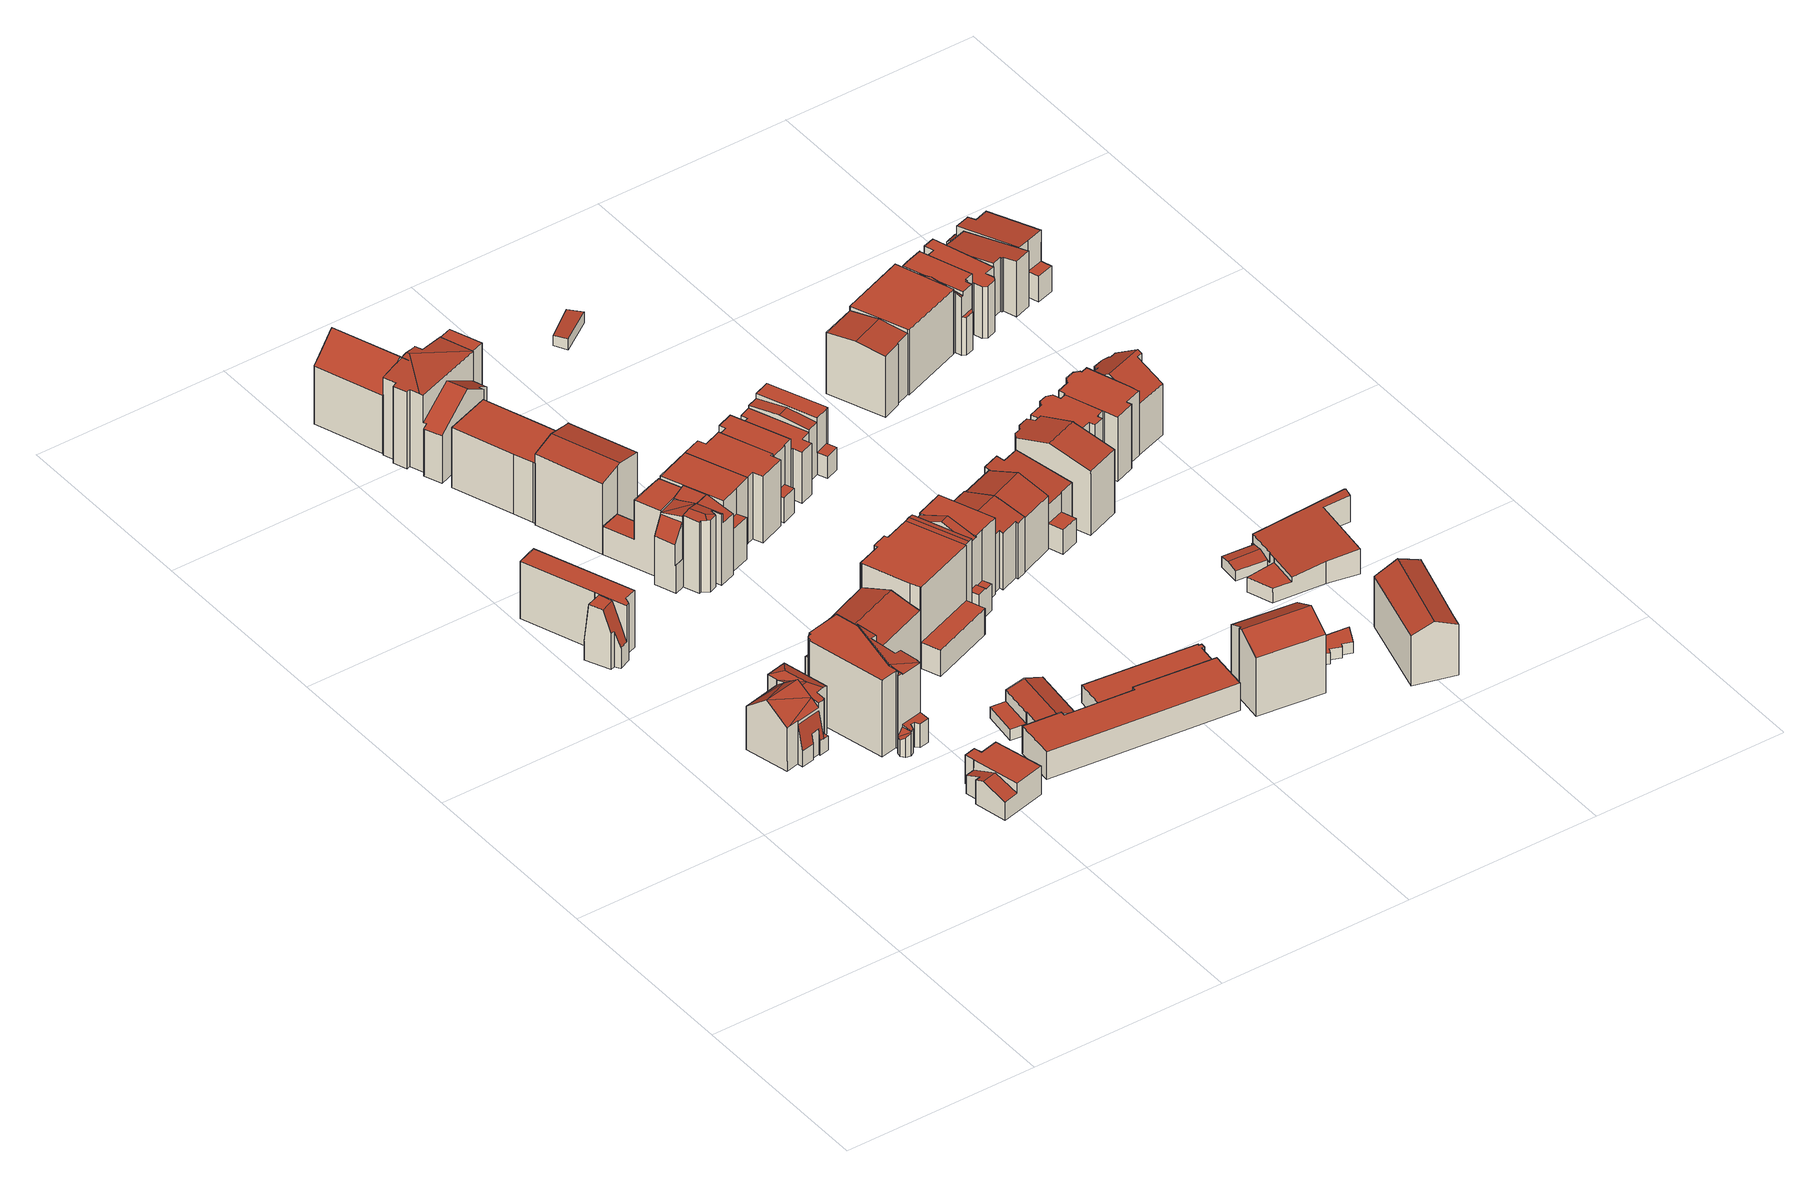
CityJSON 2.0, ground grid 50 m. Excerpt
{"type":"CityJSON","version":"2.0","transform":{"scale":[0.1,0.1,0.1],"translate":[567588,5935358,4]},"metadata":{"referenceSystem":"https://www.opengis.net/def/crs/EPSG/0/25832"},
"CityObjects":{
"building1":{"type":"Building","attributes":{"Gemeindeschluessel":"02000000","Geometrietyp2DReferenz":"3000","function":"31001_1010","roofType":"3100","measuredHeight":16.62,"storeysAboveGround":3},"geometry":[{"type":"MultiSurface","lod":"2","boundaries":[[[0,1,2,3]],[[1,4,2]],[[5,1,0]],[[6,5,0]],[[7,8,6,0]],[[9,10,11,6,8]],[[12,13,14,15,16,17,18,19]],[[20,21,22]],[[1,23,24,25]],[[6,26,27,28,29,30,31,24,23]],[[32,33,34,35]],[[35,18,17,32]],[[36,16,15,37]],[[37,15,14,38]],[[38,14,13,39]],[[39,13,12,40]],[[41,22,21,42]],[[1,25,4]],[[43,30,29,44]],[[44,29,28,45]],[[11,26,6]],[[46,7,0,3,47]],[[47,3,2,4,25,48,49]],[[43,44,45,50,36,37,38,39,40,51,46,47,49,41,42,52]],[[22,41,49,48]],[[53,52,42,21]],[[50,45,28,27,34,33]],[[43,52,53,31,30]],[[36,50,33,32,17,16]],[[51,40,12,19,10,9]],[[19,18,35,34,27,26,11,10]],[[46,51,9,8,7]],[[6,23,1,5]],[[53,21,20,24,31]],[[22,48,25,24,20]]],"semantics":{"surfaces":[{"type":"RoofSurface"},{"type":"WallSurface"},{"type":"GroundSurface"}],"values":[0,0,0,0,0,0,0,0,0,0,0,1,1,1,1,1,1,1,1,1,1,1,1,2,1,1,1,1,1,1,1,1,1,0,0]}}]},
"building2":{"type":"Building","attributes":{"Gemeindeschluessel":"02000000","Geometrietyp2DReferenz":"3000","function":"31001_1010","roofType":"1000","measuredHeight":15.78,"storeysAboveGround":4},"geometry":[{"type":"MultiSurface","lod":"2","boundaries":[[[54,55,56,57]],[[58,59,60,61,55,54]],[[62,63,64,65]],[[65,64,66,67]],[[68,60,59,69]],[[69,59,58,70]],[[71,72,73,74]],[[74,73,75,76]],[[68,69,70,77,78,62,65,67,71,74,76]],[[79,80,78,77,81]],[[81,77,70,58,54,57]],[[80,79,56,55,61,82]],[[68,76,75,82,61,60]],[[63,62,78,80]],[[72,71,67,66]],[[81,57,56,79]],[[72,66,64,63,80,82,75,73]]],"semantics":{"surfaces":[{"type":"RoofSurface"},{"type":"WallSurface"},{"type":"GroundSurface"}],"values":[0,0,1,1,1,1,1,1,2,1,1,1,1,1,1,0,0]}}]},
"building3":{"type":"Building","attributes":{"Gemeindeschluessel":"02000000","Geometrietyp2DReferenz":"3000","function":"31001_1010","roofType":"1000","measuredHeight":7.75,"storeysAboveGround":2},"geometry":[{"type":"MultiSurface","lod":"2","boundaries":[[[83,84,85,86]],[[87,88,89,90]],[[91,92,93,94]],[[94,93,95,96]],[[96,95,97,98]],[[99,100,92,91]],[[101,87,90,102,99,91,94,96,98,103]],[[104,105,85,84,106]],[[107,103,98,97]],[[99,102,108,105,104,100]],[[101,103,107,106,84,83]],[[87,101,83,86,88]],[[108,102,90,89]],[[107,97,95,93,92,100,104,106]],[[108,89,88,86,85,105]]],"semantics":{"surfaces":[{"type":"RoofSurface"},{"type":"WallSurface"},{"type":"GroundSurface"}],"values":[0,1,1,1,1,1,2,1,1,1,1,1,1,0,0]}}]},
"building4":{"type":"Building","attributes":{"Gemeindeschluessel":"02000000","Geometrietyp2DReferenz":"3000","function":"31001_1010","roofType":"1000","measuredHeight":21.43,"storeysAboveGround":4},"geometry":[{"type":"MultiSurface","lod":"2","boundaries":[[[109,110,111,112,113,114,115,116,117,118]],[[119,120,121,122,123]],[[121,124,125,126,122]],[[127,128,129,130,131,132,133,134,135]],[[136,137,138,139,140,141,142,143]],[[144,145,146,147]],[[148,149,150,151]],[[151,150,152,153]],[[153,152,154,155]],[[155,154,156,157]],[[157,156,158,159]],[[160,161,149,148]],[[162,117,116,163]],[[163,116,115,164]],[[164,115,114,165]],[[165,114,113,166]],[[166,113,112,167]],[[167,112,111,168]],[[145,109,118,146]],[[169,120,119,170]],[[170,119,123,171]],[[172,173,174,175]],[[175,174,176,177]],[[178,179,180]],[[181,132,131,182]],[[183,130,129,184]],[[184,129,128,185]],[[185,128,127,186]],[[187,135,134,188]],[[178,132,181]],[[189,141,140,190]],[[190,140,139,191]],[[191,139,138,192]],[[192,138,137,193]],[[124,136,143,125]],[[168,111,110,194,182,131,130,183]],[[195,142,141,189,188,134,133]],[[169,170,171,172,175,177,160,148,151,153,155,157,159,196,162,163,164,165,166,167,168,183,184,185,186,187,188,189,190,191,192,193]],[[176,174,173,179,178,181,182,194,197,158,156,154,152,150,149,161]],[[172,171,123,122,126,173]],[[169,193,137,136,124,121,120]],[[187,186,127,135]],[[126,125,143,142,195,180,179,173]],[[162,196,147,146,118,117]],[[176,161,160,177]],[[197,194,110,109,145,144]],[[196,159,158,197,144,147]],[[195,133,132,178,180]]],"semantics":{"surfaces":[{"type":"RoofSurface"},{"type":"WallSurface"},{"type":"GroundSurface"}],"values":[0,0,0,0,0,0,1,1,1,1,1,1,1,1,1,1,1,1,1,1,1,1,1,1,1,1,1,1,1,1,1,1,1,1,1,1,1,2,0,1,1,1,1,1,1,1,1,0]}}]},
"building5":{"type":"Building","attributes":{"Gemeindeschluessel":"02000000","Geometrietyp2DReferenz":"3000","function":"31001_1010","roofType":"3100","measuredHeight":18.34,"storeysAboveGround":5},"geometry":[{"type":"MultiSurface","lod":"2","boundaries":[[[198,199,200,201]],[[202,203,204,205,206]],[[202,206,207,198,201]],[[208,209,205,204]],[[209,208,199,198,207]],[[203,202,201,200]],[[205,209,207,206]],[[203,200,199,208,204]]],"semantics":{"surfaces":[{"type":"WallSurface"},{"type":"GroundSurface"},{"type":"RoofSurface"}],"values":[0,0,1,2,0,0,0,2]}}]},
"building6":{"type":"Building","attributes":{"Gemeindeschluessel":"02000000","Geometrietyp2DReferenz":"3000","function":"31001_1010","roofType":"3100","measuredHeight":22.34,"storeysAboveGround":5},"geometry":[{"type":"MultiSurface","lod":"2","boundaries":[[[210,211,212,213,214]],[[212,215,216,217,218,213]],[[219,211,210,220]],[[220,210,214,221]],[[222,218,217,223]],[[223,217,216,224]],[[224,216,215,225]],[[225,215,212,211,219]],[[221,214,213,218,222]],[[221,222,223,224,225,219,220]]],"semantics":{"surfaces":[{"type":"RoofSurface"},{"type":"WallSurface"},{"type":"GroundSurface"}],"values":[0,0,1,1,1,1,1,1,1,2]}}]},
"building7":{"type":"Building","attributes":{"Gemeindeschluessel":"02000000","Geometrietyp2DReferenz":"3000","function":"31001_3060","roofType":"3100","measuredHeight":7.7,"storeysAboveGround":2},"geometry":[{"type":"MultiSurface","lod":"2","boundaries":[[[226,227,228,229]],[[230,229,228,231]],[[226,232,233,227]],[[234,235,236,230,231,237,238]],[[239,240,235,234,241]],[[241,234,238,242]],[[238,237,243,244,242]],[[245,236,235,240]],[[230,236,245,232,226,229]],[[237,231,228,227,233,243]],[[239,241,242,244]],[[239,244,243,233,232,245,240]]],"semantics":{"surfaces":[{"type":"RoofSurface"},{"type":"WallSurface"},{"type":"GroundSurface"}],"values":[0,1,1,2,1,1,1,1,1,1,0,0]}}]},
"building8":{"type":"Building","attributes":{"Gemeindeschluessel":"02000000","Geometrietyp2DReferenz":"3000","function":"31001_1120","roofType":"1000","measuredHeight":16.59,"storeysAboveGround":5},"geometry":[{"type":"MultiSurface","lod":"2","boundaries":[[[246,247,248,249]],[[249,248,250,251]],[[251,250,252,253]],[[253,252,254,255]],[[255,254,256,257]],[[257,256,258,259]],[[259,258,260,261]],[[247,246,261,260]],[[261,246,249,251,253,255,257,259]],[[247,260,258,256,254,252,250,248]]],"semantics":{"surfaces":[{"type":"WallSurface"},{"type":"GroundSurface"},{"type":"RoofSurface"}],"values":[0,0,0,0,0,0,0,0,1,2]}}]},
"building9":{"type":"Building","attributes":{"Gemeindeschluessel":"02000000","Geometrietyp2DReferenz":"3000","function":"31001_1010","roofType":"1000","measuredHeight":20.04,"storeysAboveGround":5},"geometry":[{"type":"MultiSurface","lod":"2","boundaries":[[[262,263,264,265]],[[266,267,268]],[[267,266,269,270,271]],[[272,273,274,275,276,277,278,268]],[[277,279,280,281,282,283,284,266,278]],[[269,285,286,287,288,289]],[[290,291,279,277,276]],[[292,293,294,295]],[[296,283,282]],[[297,298,299,300]],[[299,263,262,300]],[[301,275,274,302]],[[302,274,273,303]],[[304,305,306,307]],[[307,306,308,309]],[[309,308,310,311]],[[311,310,312,313]],[[314,281,280,315]],[[288,287,316]],[[269,289,270]],[[317,291,290,318]],[[285,295,294,286]],[[319,314,315,317,318,301,302,303,320,321,322,323,324,304,307,309,311,313,325]],[[323,322,267,271,326,327,328,329]],[[325,313,312,316,287,286,294,293]],[[319,325,293,292,284,283,296]],[[317,315,280,279,291]],[[314,319,296,282,281]],[[304,324,330,331,305]],[[320,303,273,272,298,297]],[[301,318,290,276,275]],[[266,268,278]],[[266,284,292,295,285,269]],[[298,272,268,267,264,263,299]],[[321,320,297,300,262,265]],[[322,321,265,264,267]],[[326,271,270,289,288]],[[305,331,328,327]],[[330,324,323,329]],[[327,326,288,316,312,310,308,306,305]],[[330,329,328,331]]],"semantics":{"surfaces":[{"type":"RoofSurface"},{"type":"WallSurface"},{"type":"GroundSurface"}],"values":[0,0,0,0,0,0,0,0,0,0,1,1,1,1,1,1,1,1,1,1,1,1,2,1,1,1,1,1,1,1,1,1,1,1,1,1,1,1,1,0,0]}}]},
"building10":{"type":"Building","attributes":{"Gemeindeschluessel":"02000000","Geometrietyp2DReferenz":"3000","function":"31001_1010","roofType":"3100","measuredHeight":20.98,"storeysAboveGround":5},"geometry":[{"type":"MultiSurface","lod":"2","boundaries":[[[332,333,334,335,336]],[[334,337,338,339,335]],[[324,333,332,323]],[[323,332,336,340]],[[341,339,338,342]],[[342,338,337,343]],[[343,337,334,333,324]],[[340,336,335,339,341]],[[340,341,342,343,324,323]]],"semantics":{"surfaces":[{"type":"RoofSurface"},{"type":"WallSurface"},{"type":"GroundSurface"}],"values":[0,0,1,1,1,1,1,1,2]}}]},
"building11":{"type":"Building","attributes":{"Gemeindeschluessel":"02000000","Geometrietyp2DReferenz":"3000","function":"31001_1120","roofType":"3200","measuredHeight":22.53,"storeysAboveGround":5},"geometry":[{"type":"MultiSurface","lod":"2","boundaries":[[[344,345,346,347,348,349,350,351]],[[352,353,354,355,356,357]],[[358,359,349,348,360]],[[349,359,361,362,363,364,350]],[[353,365,366,367,368,354]],[[369,370,371,372]],[[373,347,346,374]],[[374,346,345,375]],[[375,345,344,376]],[[376,344,351,377]],[[378,357,356,379]],[[380,352,357,378]],[[381,364,363,382]],[[382,363,362,383]],[[372,361,359,369]],[[384,367,366,385]],[[385,366,365,386]],[[387,371,370,388]],[[389,384,385,386,380,378,379,373,374,375,376,377,381,382,383,387,388]],[[373,379,356,355,360,348,347]],[[389,388,370,369,359]],[[387,383,362,361,372,371]],[[358,360,355,354,368]],[[384,389,359,358,368,367]],[[380,386,365,353,352]],[[381,377,351,350,364]]],"semantics":{"surfaces":[{"type":"RoofSurface"},{"type":"WallSurface"},{"type":"GroundSurface"}],"values":[0,0,0,0,0,0,1,1,1,1,1,1,1,1,1,1,1,1,2,1,1,1,1,1,1,1]}}]},
"building12":{"type":"Building","attributes":{"Gemeindeschluessel":"02000000","Geometrietyp2DReferenz":"3000","function":"31001_2100","roofType":"1000","measuredHeight":7.66,"storeysAboveGround":2},"geometry":[{"type":"MultiSurface","lod":"2","boundaries":[[[390,391,392,393]],[[393,392,394,395]],[[395,394,396,397]],[[397,396,398,399]],[[399,398,400,401]],[[401,400,402,403]],[[391,390,404,405]],[[405,404,403,402]],[[403,404,390,393,395,397,399,401]],[[405,402,400,398,396,394,392,391]]],"semantics":{"surfaces":[{"type":"WallSurface"},{"type":"GroundSurface"},{"type":"RoofSurface"}],"values":[0,0,0,0,0,0,0,0,1,2]}}]},
"building13":{"type":"Building","attributes":{"Gemeindeschluessel":"02000000","Geometrietyp2DReferenz":"3000","function":"31001_1010","roofType":"1000","measuredHeight":18.35,"storeysAboveGround":4},"geometry":[{"type":"MultiSurface","lod":"2","boundaries":[[[406,407,408,409]],[[408,410,411,409]],[[412,413,414,415]],[[416,407,406,417]],[[418,416,417,419,412,415]],[[419,417,406,409,411,420]],[[416,418,421,410,408,407]],[[421,418,415,414]],[[413,412,419,420]],[[413,420,411,410,421,414]]],"semantics":{"surfaces":[{"type":"RoofSurface"},{"type":"WallSurface"},{"type":"GroundSurface"}],"values":[0,1,1,1,2,1,1,1,1,0]}}]},
"building14":{"type":"Building","attributes":{"Gemeindeschluessel":"02000000","Geometrietyp2DReferenz":"3000","function":"31001_1010","roofType":"1000","measuredHeight":22.44,"storeysAboveGround":6},"geometry":[{"type":"MultiSurface","lod":"2","boundaries":[[[422,423,424,425,426,427,428,429,430,431,432,433,434,435]],[[436,437,438,439,440]],[[428,441,442,429]],[[441,443,444,445,446,447,448,442]],[[449,434,433,450]],[[450,433,432,451]],[[451,432,431,452]],[[452,431,430,453]],[[439,426,425,440]],[[454,425,424,455]],[[455,424,423,456]],[[456,423,422,457]],[[458,435,434,449]],[[459,438,437,460]],[[460,437,436,461]],[[462,448,447,463]],[[463,447,446,464]],[[464,446,445,465]],[[465,445,444,466]],[[466,444,443,467]],[[468,459,460,461,454,455,456,457,458,449,450,451,452,453,462,463,464,465,466,467]],[[462,453,430,429,442,448]],[[468,467,443,441,428,427]],[[458,457,422,435]],[[454,461,436,440,425]],[[459,468,427,426,439,438]]],"semantics":{"surfaces":[{"type":"RoofSurface"},{"type":"WallSurface"},{"type":"GroundSurface"}],"values":[0,0,0,0,1,1,1,1,1,1,1,1,1,1,1,1,1,1,1,1,2,1,1,1,1,1]}}]},
"building15":{"type":"Building","attributes":{"Gemeindeschluessel":"02000000","Geometrietyp2DReferenz":"3000","function":"31001_1010","roofType":"1000","measuredHeight":18.32,"storeysAboveGround":4},"geometry":[{"type":"MultiSurface","lod":"2","boundaries":[[[414,469,470,471,472,473,474,475,476,413]],[[477,478,479,480,481,482,483,484,485,486]],[[477,413,476,478]],[[478,476,475,479]],[[479,475,474,480]],[[480,474,473,481]],[[481,473,472,482]],[[482,472,471,483]],[[483,471,470,484]],[[484,470,469,485]],[[485,469,414,486]],[[486,414,413,477]]],"semantics":{"surfaces":[{"type":"RoofSurface"},{"type":"GroundSurface"},{"type":"WallSurface"}],"values":[0,1,2,2,2,2,2,2,2,2,2,2]}}]},
"building16":{"type":"Building","attributes":{"Gemeindeschluessel":"02000000","Geometrietyp2DReferenz":"3000","function":"31001_2460","roofType":"1000","measuredHeight":4.73,"storeysAboveGround":1},"geometry":[{"type":"MultiSurface","lod":"2","boundaries":[[[487,488,489,490]],[[490,489,491,492]],[[492,491,493,494]],[[495,496,497,498]],[[498,497,499,500]],[[501,502,503,504]],[[500,499,488,487]],[[504,503,496,495]],[[502,501,494,493]],[[494,501,504,495,498,500,487,490,492]],[[502,493,491,489,488,499,497,496,503]]],"semantics":{"surfaces":[{"type":"WallSurface"},{"type":"GroundSurface"},{"type":"RoofSurface"}],"values":[0,0,0,0,0,0,0,0,0,1,2]}}]},
"building17":{"type":"Building","attributes":{"Gemeindeschluessel":"02000000","Geometrietyp2DReferenz":"3000","function":"31001_1010","roofType":"1000","measuredHeight":17.34,"storeysAboveGround":4},"geometry":[{"type":"MultiSurface","lod":"2","boundaries":[[[505,506,507,508]],[[509,510,511,512]],[[512,511,513,514]],[[507,515,516,508]],[[517,518,519,520]],[[520,519,510,509]],[[521,506,505,522]],[[523,521,522,517,520,509,512,514,524,525]],[[526,525,524,527]],[[517,522,505,508,516,518]],[[521,523,528,515,507,506]],[[528,523,525,526]],[[527,524,514,513]],[[527,513,511,510,519,518,516,515,528,526]]],"semantics":{"surfaces":[{"type":"RoofSurface"},{"type":"WallSurface"},{"type":"GroundSurface"}],"values":[0,1,1,1,1,1,1,2,1,1,1,1,1,0]}}]},
"building18":{"type":"Building","attributes":{"Gemeindeschluessel":"02000000","Geometrietyp2DReferenz":"3000","function":"31001_1010","roofType":"1000","measuredHeight":23.46,"storeysAboveGround":6},"geometry":[{"type":"MultiSurface","lod":"2","boundaries":[[[529,530,531,532,533,534]],[[535,536,537,538]],[[539,540,541,542,543,544,545,532]],[[546,547,548,539,531,530]],[[549,550,551,552,553,554]],[[555,556,557,558]],[[559,529,534,560]],[[561,538,537,562]],[[535,544,543,536]],[[563,542,541,564]],[[548,540,539]],[[532,545,533]],[[558,553,552,555]],[[565,551,550,566]],[[566,550,549,567]],[[568,565,566,567,569,559,560,570,561,562,563,564]],[[563,562,537,536,543,542]],[[565,568,556,555,552,551]],[[569,567,549,554,547,546]],[[554,553,558,557,541,540,548,547]],[[568,564,541,557,556]],[[561,570,545,544,535,538]],[[559,569,546,530,529]],[[539,532,531]],[[570,560,534,533,545]]],"semantics":{"surfaces":[{"type":"RoofSurface"},{"type":"WallSurface"},{"type":"GroundSurface"}],"values":[0,0,0,0,0,0,1,1,1,1,1,1,1,1,1,2,1,1,1,1,1,1,1,1,1]}}]},
"building19":{"type":"Building","attributes":{"Gemeindeschluessel":"02000000","Geometrietyp2DReferenz":"3000","function":"31001_1010","roofType":"1000","measuredHeight":14.14,"storeysAboveGround":4},"geometry":[{"type":"MultiSurface","lod":"2","boundaries":[[[571,572,573,574,575,576,577,578,579,580]],[[581,582,583,584,585,586,587,588,589,590]],[[581,580,579,582]],[[582,579,578,583]],[[583,578,577,584]],[[584,577,576,585]],[[585,576,575,586]],[[586,575,574,587]],[[587,574,573,588]],[[588,573,572,589]],[[589,572,571,590]],[[590,571,580,581]]],"semantics":{"surfaces":[{"type":"RoofSurface"},{"type":"GroundSurface"},{"type":"WallSurface"}],"values":[0,1,2,2,2,2,2,2,2,2,2,2]}}]},
"building20":{"type":"Building","attributes":{"Gemeindeschluessel":"02000000","Geometrietyp2DReferenz":"3000","function":"31001_1010","roofType":"3100","measuredHeight":17.78,"storeysAboveGround":5},"geometry":[{"type":"MultiSurface","lod":"2","boundaries":[[[591,592,593,594,595,596,597,598]],[[599,596,595,600]],[[600,595,594,601]],[[601,594,593,602]],[[602,593,592,603]],[[603,592,591,604]],[[605,606,599,600,601,602,603,604]],[[607,605,604,591,598]],[[599,606,608,597,596]],[[608,606,605,607]],[[608,607,598,597]]],"semantics":{"surfaces":[{"type":"RoofSurface"},{"type":"WallSurface"},{"type":"GroundSurface"}],"values":[0,1,1,1,1,1,2,1,1,1,0]}}]},
"building21":{"type":"Building","attributes":{"Gemeindeschluessel":"02000000","Geometrietyp2DReferenz":"3000","function":"31001_1010","roofType":"3100","measuredHeight":19.63,"storeysAboveGround":4},"geometry":[{"type":"MultiSurface","lod":"2","boundaries":[[[609,610,611,612]],[[610,613,614,615,616,611]],[[617,609,612,618]],[[619,616,615,620]],[[620,615,614,621]],[[621,614,613,622]],[[622,613,610,609,617]],[[618,612,611,616,619]],[[618,619,620,621,622,617]]],"semantics":{"surfaces":[{"type":"RoofSurface"},{"type":"WallSurface"},{"type":"GroundSurface"}],"values":[0,0,1,1,1,1,1,1,2]}}]},
"building22":{"type":"Building","attributes":{"Gemeindeschluessel":"02000000","Geometrietyp2DReferenz":"3000","function":"31001_1010","roofType":"1000","measuredHeight":15.66,"storeysAboveGround":4},"geometry":[{"type":"MultiSurface","lod":"2","boundaries":[[[623,624,625,626]],[[627,628,627,629,630,631,632]],[[633,634,624,623]],[[635,636,637,638]],[[639,631,630,640]],[[640,630,629,641]],[[637,629,627,638]],[[642,636,635,643]],[[644,645,646,639,640,641,642,643]],[[627,632,625,624,634]],[[645,644,628,627,634,633]],[[644,643,635,638,627,628]],[[642,641,629,637,636]],[[646,645,633,623,626]],[[639,646,626,625,632,631]]],"semantics":{"surfaces":[{"type":"RoofSurface"},{"type":"WallSurface"},{"type":"GroundSurface"}],"values":[0,0,0,0,1,1,1,1,2,1,1,1,1,1,1]}}]},
"building23":{"type":"Building","attributes":{"Gemeindeschluessel":"02000000","Geometrietyp2DReferenz":"3000","function":"31001_1120","roofType":"3100","measuredHeight":17.65,"storeysAboveGround":5},"geometry":[{"type":"MultiSurface","lod":"2","boundaries":[[[647,648,649,650]],[[651,648,647,652]],[[653,654,651,652]],[[655,653,652,647,650]],[[651,654,656,649,648]],[[656,654,653,655]],[[656,655,650,649]]],"semantics":{"surfaces":[{"type":"RoofSurface"},{"type":"WallSurface"},{"type":"GroundSurface"}],"values":[0,1,2,1,1,1,0]}}]},
"building24":{"type":"Building","attributes":{"Gemeindeschluessel":"02000000","Geometrietyp2DReferenz":"3000","function":"31001_3060","roofType":"1000","measuredHeight":3.1,"storeysAboveGround":1},"geometry":[{"type":"MultiSurface","lod":"2","boundaries":[[[657,658,659,660]],[[661,662,659,658]],[[657,660,663,664]],[[663,660,659,662]],[[657,664,661,658]],[[664,663,662,661]]],"semantics":{"surfaces":[{"type":"WallSurface"},{"type":"RoofSurface"},{"type":"GroundSurface"}],"values":[0,1,2,0,0,0]}}]},
"building25":{"type":"Building","attributes":{"Gemeindeschluessel":"02000000","Geometrietyp2DReferenz":"3000","function":"31001_1010","roofType":"1000","measuredHeight":14.87,"storeysAboveGround":3},"geometry":[{"type":"MultiSurface","lod":"2","boundaries":[[[665,666,667,668]],[[669,670,671,672]],[[672,671,673,674]],[[667,675,676,668]],[[677,676,678,679]],[[679,678,670,669]],[[680,681,682,683]],[[684,666,665,685]],[[686,684,685,677,679,669,672,674,680,683]],[[677,685,665,668,676]],[[684,686,687,675,667,666]],[[687,686,683,682]],[[681,680,674,673]],[[681,673,671,670,678,676,675,687,682]]],"semantics":{"surfaces":[{"type":"RoofSurface"},{"type":"WallSurface"},{"type":"GroundSurface"}],"values":[0,1,1,1,1,1,1,1,2,1,1,1,1,0]}}]},
"building26":{"type":"Building","attributes":{"Gemeindeschluessel":"02000000","Geometrietyp2DReferenz":"3000","function":"31001_2460","roofType":"1000","measuredHeight":3.01,"storeysAboveGround":1},"geometry":[{"type":"MultiSurface","lod":"2","boundaries":[[[688,689,690,691]],[[691,690,692,693]],[[693,692,694,695]],[[696,697,698,699]],[[699,698,700,701]],[[701,700,702,703]],[[695,694,697,696]],[[689,688,703,702]],[[703,688,691,693,695,696,699,701]],[[689,702,700,698,697,694,692,690]]],"semantics":{"surfaces":[{"type":"WallSurface"},{"type":"GroundSurface"},{"type":"RoofSurface"}],"values":[0,0,0,0,0,0,0,0,1,2]}}]},
"building27":{"type":"Building","attributes":{"Gemeindeschluessel":"02000000","Geometrietyp2DReferenz":"3000","function":"31001_1120","roofType":"3100","measuredHeight":20.42,"storeysAboveGround":3},"geometry":[{"type":"MultiSurface","lod":"2","boundaries":[[[704,705,706,707,708,709,710,711,712]],[[713,712,711,714]],[[714,711,710,715]],[[715,710,709,716]],[[716,709,708,717]],[[717,708,707,718]],[[718,707,706,719]],[[720,721,722,723]],[[724,725,704,712,713]],[[724,713,714,715,716,717,718,719,720,723]],[[725,724,723,722]],[[720,719,706,705,721]],[[725,722,721,705,704]]],"semantics":{"surfaces":[{"type":"RoofSurface"},{"type":"WallSurface"},{"type":"GroundSurface"}],"values":[0,1,1,1,1,1,1,1,1,2,1,1,0]}}]},
"building28":{"type":"Building","attributes":{"Gemeindeschluessel":"02000000","Geometrietyp2DReferenz":"3000","function":"31001_1010","roofType":"3100","measuredHeight":16.43,"storeysAboveGround":4},"geometry":[{"type":"MultiSurface","lod":"2","boundaries":[[[726,727,728,729]],[[729,728,730,731]],[[732,733,734,726,729,731]],[[735,727,726,734,736]],[[737,738,733,732,739]],[[739,732,731,730]],[[736,734,733,738]],[[739,730,728,727,735,737]],[[736,738,737,735]]],"semantics":{"surfaces":[{"type":"WallSurface"},{"type":"GroundSurface"},{"type":"RoofSurface"}],"values":[0,0,1,0,0,0,0,2,2]}}]},
"building29":{"type":"Building","attributes":{"Gemeindeschluessel":"02000000","Geometrietyp2DReferenz":"3000","function":"31001_1010","roofType":"3100","measuredHeight":17.68,"storeysAboveGround":4},"geometry":[{"type":"MultiSurface","lod":"2","boundaries":[[[740,741,742,743,744,745]],[[746,743,742,747]],[[747,742,741,748]],[[748,741,740,749]],[[750,751,746,747,748,749]],[[752,750,749,740,745]],[[746,751,753,744,743]],[[753,751,750,752]],[[753,752,745,744]]],"semantics":{"surfaces":[{"type":"RoofSurface"},{"type":"WallSurface"},{"type":"GroundSurface"}],"values":[0,1,1,1,2,1,1,1,0]}}]},
"building30":{"type":"Building","attributes":{"Gemeindeschluessel":"02000000","Geometrietyp2DReferenz":"3000","function":"31001_1010","roofType":"1000","measuredHeight":16.97,"storeysAboveGround":4},"geometry":[{"type":"MultiSurface","lod":"2","boundaries":[[[754,755,756,757,758,759,760,761,762,763,764,765,766,767,768,769]],[[770,771,772,773,774,775,776,777,778,779,780,781,782,720,719,783]],[[770,769,768,771]],[[771,768,767,772]],[[772,767,766,773]],[[773,766,765,774]],[[774,765,764,775]],[[775,764,763,776]],[[776,763,762,777]],[[777,762,761,778]],[[778,761,760,779]],[[779,760,759,780]],[[780,759,758,781]],[[781,758,757,782]],[[782,757,756,720]],[[720,756,755,719]],[[719,755,754,783]],[[783,754,769,770]]],"semantics":{"surfaces":[{"type":"RoofSurface"},{"type":"GroundSurface"},{"type":"WallSurface"}],"values":[0,1,2,2,2,2,2,2,2,2,2,2,2,2,2,2,2,2]}}]},
"building31":{"type":"Building","attributes":{"Gemeindeschluessel":"02000000","Geometrietyp2DReferenz":"3000","function":"31001_2100","roofType":"1000","measuredHeight":7.4,"storeysAboveGround":1},"geometry":[{"type":"MultiSurface","lod":"2","boundaries":[[[784,785,786,787]],[[788,789,790,791,792]],[[790,793,794,795,796,791]],[[797,789,798]],[[799,784,787,800]],[[801,788,792,802]],[[803,796,795,804]],[[804,795,794,805]],[[785,806,807,786]],[[808,809,810,811]],[[798,812,813,797]],[[814,815,816,817]],[[817,816,818,819]],[[812,798,789,788,801,820,821]],[[815,814,805,794,793,822]],[[823,808,811,799,800,820,801,802,803,804,805,814,817,819]],[[824,818,816,815,822,813,812,821,807,806,810,809]],[[824,809,808,823]],[[813,822,793,790,789,797]],[[818,824,823,819]],[[803,802,792,791,796]],[[799,811,810,806,785,784]],[[820,800,787,786,807,821]]],"semantics":{"surfaces":[{"type":"RoofSurface"},{"type":"WallSurface"},{"type":"GroundSurface"}],"values":[0,0,0,0,1,1,1,1,1,1,1,1,1,1,1,2,0,1,1,1,1,1,1]}}]},
"building32":{"type":"Building","attributes":{"Gemeindeschluessel":"02000000","Geometrietyp2DReferenz":"3000","function":"31001_1010","roofType":"1000","measuredHeight":17.75,"storeysAboveGround":5},"geometry":[{"type":"MultiSurface","lod":"2","boundaries":[[[825,826,827,828]],[[829,826,825,830]],[[831,763,829,830]],[[832,762,763,831]],[[833,834,762,832]],[[835,836,834,833]],[[835,837,838,836]],[[837,839,840,838]],[[840,839,841,842]],[[841,843,844,842]],[[844,843,845,846]],[[846,845,847,848]],[[848,847,849,850]],[[851,850,849,852]],[[851,852,853,854]],[[854,853,855,856]],[[857,856,855,858]],[[859,857,858,860]],[[827,859,860,828]],[[841,839,837,835,833,832,831,830,825,828,860,858,855,853,852,849,847,845,843]],[[826,829,763,762,834,836,838,840,842,844,846,848,850,851,854,856,857,859,827]]],"semantics":{"surfaces":[{"type":"WallSurface"},{"type":"GroundSurface"},{"type":"RoofSurface"}],"values":[0,0,0,0,0,0,0,0,0,0,0,0,0,0,0,0,0,0,0,1,2]}}]},
"building33":{"type":"Building","attributes":{"Gemeindeschluessel":"02000000","Geometrietyp2DReferenz":"3000","function":"31001_1010","roofType":"1000","measuredHeight":17.96,"storeysAboveGround":4},"geometry":[{"type":"MultiSurface","lod":"2","boundaries":[[[861,862,863,746]],[[751,864,865,866]],[[863,862,867,868,865,864]],[[861,746,751,866,869,870]],[[870,869,868,867]],[[751,746,863,864]],[[861,870,867,862]],[[869,866,865,868]]],"semantics":{"surfaces":[{"type":"WallSurface"},{"type":"RoofSurface"},{"type":"GroundSurface"}],"values":[0,0,1,2,0,0,0,0]}}]},
"building34":{"type":"Building","attributes":{"Gemeindeschluessel":"02000000","Geometrietyp2DReferenz":"3000","function":"31001_1010","roofType":"3100","measuredHeight":19.04,"storeysAboveGround":4},"geometry":[{"type":"MultiSurface","lod":"2","boundaries":[[[871,872,873,874,875,876,877,878,879,880]],[[881,882,883,884,885,872,871]],[[886,880,879,887]],[[887,879,878,888]],[[888,878,877,889]],[[889,877,876,890]],[[890,876,875,891]],[[891,875,874,892]],[[892,874,873,893]],[[894,885,884,895]],[[895,884,883,896]],[[896,883,882,897]],[[897,882,881,898]],[[898,881,871,880,886]],[[893,873,872,885,894]],[[893,894,895,896,897,898,886,887,888,889,890,891,892]]],"semantics":{"surfaces":[{"type":"RoofSurface"},{"type":"WallSurface"},{"type":"GroundSurface"}],"values":[0,0,1,1,1,1,1,1,1,1,1,1,1,1,1,2]}}]},
"building35":{"type":"Building","attributes":{"Gemeindeschluessel":"02000000","Geometrietyp2DReferenz":"3000","function":"31001_1010","roofType":"1000","measuredHeight":17.98,"storeysAboveGround":3},"geometry":[{"type":"MultiSurface","lod":"2","boundaries":[[[899,900,901]],[[900,902,903]],[[904,905,906,907]],[[899,908,909,902,900]],[[910,911,912,913]],[[904,914,915,905]],[[916,917,918,919]],[[919,918,920,921]],[[921,920,922,923]],[[902,924,925,903]],[[926,907,906,927]],[[928,908,899,929]],[[930,912,911,931]],[[931,911,910,932]],[[916,919,921,923,930,931,932,928,929,933,934,926,927,935,936]],[[937,933,929,899,901]],[[928,932,910,909,908]],[[910,913,938,924,902,909]],[[930,923,922,938,913,912]],[[917,916,936,939]],[[939,936,935,940]],[[935,927,906,905,915,940]],[[926,934,941,914,904,907]],[[934,933,937,903,925,941]],[[939,940,915,914,941,925,924,938,922,920,918,917]],[[937,901,900,903]]],"semantics":{"surfaces":[{"type":"RoofSurface"},{"type":"WallSurface"},{"type":"GroundSurface"}],"values":[0,0,0,0,0,1,1,1,1,1,1,1,1,1,2,1,1,1,1,1,1,1,1,1,0,0]}}]},
"building36":{"type":"Building","attributes":{"Gemeindeschluessel":"02000000","Geometrietyp2DReferenz":"3000","function":"31001_1010","roofType":"1000","measuredHeight":14.16,"storeysAboveGround":4},"geometry":[{"type":"MultiSurface","lod":"2","boundaries":[[[942,943,944,945]],[[945,944,946,947]],[[947,946,948,949]],[[949,948,950,951]],[[951,950,952,953]],[[954,955,956,957]],[[957,956,958,936]],[[959,960,961,962]],[[958,956,955,961,960,952,950,948,946,944,943,963]],[[959,962,954,957,936,935,942,945,947,949,951,953]],[[935,936,958,963]],[[954,962,961,955]],[[959,953,952,960]],[[942,935,963,943]]],"semantics":{"surfaces":[{"type":"WallSurface"},{"type":"RoofSurface"},{"type":"GroundSurface"}],"values":[0,0,0,0,0,0,0,0,1,2,0,0,0,0]}}]},
"building37":{"type":"Building","attributes":{"Gemeindeschluessel":"02000000","Geometrietyp2DReferenz":"3000","function":"31001_1010","roofType":"1000","measuredHeight":15.36,"storeysAboveGround":4},"geometry":[{"type":"MultiSurface","lod":"2","boundaries":[[[964,965,966,967]],[[968,969,970,971]],[[971,970,972,973]],[[973,972,974,975]],[[975,974,976,977]],[[978,979,980,964,967,968,971,973,975,977]],[[969,968,967,966]],[[964,980,981,982,983,965]],[[978,977,976,984]],[[983,982,985,986]],[[979,978,984,986,985,987]],[[981,980,979,987]],[[983,986,984,976,974,972,970,969,966,965]],[[981,987,985,982]]],"semantics":{"surfaces":[{"type":"WallSurface"},{"type":"GroundSurface"},{"type":"RoofSurface"}],"values":[0,0,0,0,0,1,0,0,0,0,0,0,2,2]}}]},
"building38":{"type":"Building","attributes":{"Gemeindeschluessel":"02000000","Geometrietyp2DReferenz":"3000","function":"31001_1120","roofType":"1000","measuredHeight":15.45,"storeysAboveGround":4},"geometry":[{"type":"MultiSurface","lod":"2","boundaries":[[[988,989,990,991]],[[992,993,994,995]],[[995,990,989,992]],[[996,997,998,999]],[[1000,1001,1002,1003]],[[1003,1002,1004,1005]],[[1005,1004,1006,1007]],[[1008,996,999,1009,1010,1000,1003,1005,1007,1011]],[[1012,988,991,1009,999,998]],[[1013,1008,1011,1014]],[[1011,1007,1006,1015,1016,1014]],[[1000,1010,994,993,1001]],[[996,1008,1013,1017,997]],[[1016,1015,997,1017]],[[1001,993,992,989,988,1012]],[[1010,1009,991,990,995,994]],[[1016,1017,1013,1014]],[[1012,998,997,1015,1006,1004,1002,1001]]],"semantics":{"surfaces":[{"type":"RoofSurface"},{"type":"WallSurface"},{"type":"GroundSurface"}],"values":[0,0,1,1,1,1,1,2,1,1,1,1,1,1,1,1,0,0]}}]}
},
"vertices":[
[138,681,193],[227,739,163],[126,739,145],[124,738,146],[222,760,145],[235,701,193],[244,663,163],[151,624,146],[156,625,146],[185,631,146],[185,630,145],[249,642,145],[187,617,71],[220,623,71],[219,628,96],[241,632,97],[242,627,68],[252,629,68],[249,642,137],[185,630,137],[249,766,169],[270,799,159],[217,787,159],[235,701,169],[263,707,169],[222,760,159],[249,642,159],[264,645,159],[264,647,159],[268,648,159],[264,671,163],[285,677,163],[252,629,66],[267,632,66],[264,645,66],[249,642,66],[242,627,27],[241,632,27],[219,628,27],[220,623,27],[187,617,27],[217,787,27],[270,799,27],[264,671,27],[268,648,27],[264,647,27],[151,624,27],[124,738,27],[223,760,159],[223,760,27],[267,632,27],[185,631,27],[297,680,27],[297,680,159],
[55,1172,166],[90,1186,166],[78,1219,167],[40,1205,167],[63,1153,109],[74,1157,109],[82,1143,67],[103,1152,68],[7,1413,10],[7,1413,168],[39,1425,168],[39,1425,10],[57,1431,168],[57,1431,10],[82,1143,10],[74,1157,10],[63,1153,10],[149,1185,10],[149,1185,168],[117,1174,168],[117,1174,10],[112,1156,168],[112,1156,10],[35,1215,10],[74,1230,10],[74,1230,69],[74,1230,168],[35,1215,60],[103,1152,168],
[411,177,108],[450,186,108],[435,247,133],[397,238,133],[392,261,58],[392,261,124],[406,264,124],[406,264,58],[416,333,58],[416,333,136],[446,340,136],[446,340,58],[451,320,136],[451,320,58],[497,331,136],[497,331,58],[422,308,58],[422,308,136],[411,177,58],[397,303,58],[527,205,58],[421,308,136],[421,308,108],[450,186,136],[527,205,136],[397,303,108],
[348,782,135],[406,794,135],[404,802,132],[397,800,132],[389,839,120],[349,831,120],[356,792,132],[351,791,132],[352,784,134],[348,783,134],[391,517,75],[404,515,85],[405,516,86],[385,539,68],[383,527,68],[406,516,87],[400,543,87],[385,540,68],[446,613,232],[429,609,234],[414,678,237],[431,682,235],[419,736,238],[392,581,238],[456,557,230],[455,564,231],[457,565,230],[406,516,88],[413,521,89],[416,534,91],[428,536,91],[436,527,89],[461,532,89],[456,555,93],[400,543,93],[319,776,68],[348,782,68],[348,783,68],[319,778,68],[303,754,23],[303,754,234],[307,755,234],[307,755,23],[307,761,234],[307,761,23],[310,766,234],[310,766,23],[314,770,234],[314,770,23],[320,771,234],[320,771,23],[350,548,23],[350,548,234],[352,784,23],[351,791,23],[356,792,23],[349,831,23],[389,839,23],[397,800,23],[404,802,23],[404,515,23],[391,517,23],[383,527,23],[385,540,23],[385,540,234],[395,551,234],[395,551,23],[394,558,234],[394,558,23],[396,562,234],[400,543,234],[400,543,230],[392,581,234],[419,736,234],[431,682,23],[414,678,23],[429,609,23],[446,613,23],[457,565,23],[455,564,23],[461,532,23],[436,527,23],[428,536,23],[416,534,23],[413,521,23],[406,794,234],[456,555,230],[319,778,23],[319,776,234],
[598,789,11],[598,789,177],[608,765,169],[608,765,11],[428,696,11],[428,696,169],[411,770,194],[395,842,169],[395,842,11],[553,906,11],[581,835,194],[553,906,168],
[97,2046,178],[98,2046,180],[159,2068,243],[99,2237,243],[37,2216,179],[209,2085,191],[179,2170,191],[191,2174,178],[161,2259,178],[98,2046,19],[97,2046,19],[37,2216,19],[161,2259,19],[191,2174,19],[179,2170,19],[209,2085,19],
[626,397,84],[636,487,84],[597,491,84],[587,402,84],[587,402,53],[597,491,53],[626,397,115],[636,487,115],[711,334,53],[621,344,53],[627,397,53],[637,487,53],[727,477,53],[666,339,130],[621,344,116],[711,334,116],[727,477,116],[637,487,116],[682,482,130],[627,397,116],
[272,1917,5],[272,1917,170],[326,1763,170],[326,1763,5],[343,1715,170],[343,1715,5],[344,1711,170],[344,1711,5],[232,1669,170],[232,1669,5],[230,1674,170],[230,1674,5],[213,1722,170],[213,1722,5],[159,1877,170],[159,1877,5],
[339,1298,133],[363,1307,178],[344,1359,178],[320,1349,134],[415,1326,195],[344,1359,181],[363,1307,195],[398,1370,184],[394,1381,181],[344,1360,181],[364,1306,195],[366,1307,196],[382,1267,196],[385,1268,197],[396,1262,198],[404,1279,201],[389,1316,200],[423,1270,198],[424,1284,197],[428,1285,196],[435,1265,196],[439,1263,196],[440,1263,195],[415,1326,184],[453,1340,192],[431,1397,192],[397,1382,185],[394,1381,184],[403,1257,197],[422,1265,197],[440,1263,168],[478,1277,168],[453,1340,193],[415,1326,193],[436,1262,196],[340,1296,77],[364,1306,77],[363,1307,77],[339,1298,77],[385,1268,0],[382,1267,0],[366,1307,0],[370,1442,0],[370,1442,185],[395,1451,185],[395,1451,0],[395,1450,185],[395,1450,0],[408,1455,185],[408,1455,0],[409,1451,185],[409,1451,0],[428,1285,0],[424,1284,0],[431,1397,185],[422,1265,0],[403,1257,0],[436,1262,0],[340,1296,0],[320,1349,0],[344,1359,0],[291,1500,0],[342,1518,0],[478,1277,0],[344,1360,185],[320,1424,185],[320,1424,77],[291,1500,77],[342,1518,77],[370,1442,77],
[291,1500,195],[342,1518,207],[353,1522,210],[292,1692,210],[232,1669,196],[414,1544,196],[353,1715,196],[344,1711,198],[232,1669,0],[344,1711,0],[353,1715,0],[414,1544,0],
[110,2014,228],[99,2010,226],[112,1976,226],[121,1980,227],[130,1956,227],[184,2069,239],[181,2076,239],[98,2046,228],[143,1890,145],[236,1924,210],[217,1975,210],[133,1946,151],[136,1938,151],[127,1935,144],[311,2008,226],[311,2009,226],[133,1946,226],[282,2090,226],[219,2068,235],[212,2087,235],[209,2085,235],[294,1945,169],[288,1961,169],[323,1974,144],[311,2008,144],[311,2009,225],[344,2021,225],[315,2101,225],[282,2090,225],[121,1980,14],[112,1976,14],[99,2010,14],[110,2014,14],[98,2046,14],[127,1935,14],[136,1938,14],[143,1890,14],[209,2085,14],[212,2087,14],[219,2068,14],[323,1974,14],[288,1961,14],[294,1945,14],[315,2101,14],[344,2021,14],[311,2009,14],
[677,338,55],[677,338,131],[676,327,131],[676,327,55],[852,309,131],[852,309,55],[853,319,131],[853,319,55],[1061,296,131],[1061,296,55],[1050,194,131],[1050,194,55],[569,243,131],[569,243,55],[580,348,55],[580,348,131],
[478,1277,125],[526,1294,125],[516,1318,125],[469,1300,125],[516,1318,193],[469,1300,193],[501,1487,9],[501,1487,193],[560,1337,193],[560,1337,9],[526,1294,9],[478,1277,9],[516,1319,9],[409,1451,9],[409,1451,193],[516,1319,193],
[598,789,234],[608,765,234],[608,763,234],[609,763,234],[774,825,234],[774,826,234],[774,827,234],[718,971,234],[653,947,234],[650,956,234],[613,942,234],[616,933,234],[552,909,234],[553,906,234],[627,716,82],[789,778,82],[792,779,82],[774,825,82],[609,763,82],[786,831,235],[730,976,235],[797,836,234],[797,838,234],[790,854,234],[749,961,234],[743,977,234],[741,980,234],[552,909,10],[616,933,10],[613,942,10],[650,956,10],[653,947,10],[609,763,10],[608,763,10],[608,765,10],[598,789,10],[553,906,10],[792,779,10],[789,778,10],[627,716,10],[741,980,10],[743,977,10],[749,961,10],[790,854,10],[797,838,10],[797,836,10],[774,826,10],
[579,1344,193],[589,1319,193],[654,1345,193],[645,1369,193],[652,1372,193],[601,1502,193],[555,1484,193],[547,1504,193],[501,1487,10],[547,1504,10],[555,1484,10],[601,1502,10],[652,1372,10],[645,1369,10],[654,1345,10],[589,1319,10],[579,1344,10],[560,1337,10],
[781,327,52],[781,327,100],[791,421,100],[791,421,52],[1079,390,100],[1079,390,52],[1078,386,100],[1078,386,52],[1077,374,52],[1077,374,100],[1068,295,100],[1068,295,52],[1061,296,100],[1061,296,52],[1085,385,52],[1085,385,100],[1084,373,100],[1084,373,52],
[666,1349,79],[704,1364,79],[695,1388,79],[656,1373,79],[601,1502,11],[601,1502,185],[627,1512,185],[627,1512,11],[621,1528,185],[621,1528,11],[695,1388,185],[656,1373,185],[656,1374,11],[656,1374,185],[652,1372,185],[652,1372,11],[704,1364,11],[666,1349,11],[695,1389,11],[663,1544,11],[720,1399,11],[720,1399,185],[663,1544,185],[695,1389,185],
[749,961,225],[769,909,247],[793,919,247],[771,975,223],[767,986,218],[743,977,218],[767,987,84],[837,1014,84],[826,1041,84],[757,1014,84],[815,862,223],[819,851,223],[842,860,223],[889,878,223],[837,1014,223],[767,987,223],[767,986,223],[790,854,223],[795,842,218],[819,851,218],[797,838,88],[797,836,88],[804,818,88],[828,828,88],[819,851,88],[795,842,88],[828,828,84],[851,837,84],[842,860,84],[819,851,84],[749,961,12],[743,977,12],[757,1014,12],[826,1041,12],[889,878,12],[842,860,12],[804,818,12],[797,836,12],[797,838,12],[851,837,12],[790,854,12],[767,986,12],
[720,1399,155],[726,1401,155],[735,1378,155],[770,1391,155],[761,1415,155],[788,1425,155],[731,1571,155],[703,1560,155],[709,1543,155],[669,1528,155],[669,1528,14],[709,1543,14],[703,1560,14],[731,1571,14],[788,1425,14],[761,1415,14],[770,1391,14],[735,1378,14],[726,1401,14],[720,1399,14],
[889,878,176],[906,885,176],[909,875,173],[955,893,173],[957,887,171],[981,896,171],[955,971,195],[866,937,195],[981,896,17],[957,887,17],[955,893,17],[909,875,17],[906,885,17],[889,878,17],[837,1012,17],[928,1046,17],[837,1012,171],[928,1046,171],
[1234,132,220],[1241,196,255],[1070,216,255],[1063,153,220],[1249,259,220],[1088,279,220],[1083,237,243],[1072,228,249],[1234,132,59],[1063,153,59],[1072,228,59],[1083,237,59],[1088,279,59],[1249,259,59],
[760,1498,170],[788,1509,170],[759,1582,162],[731,1571,162],[817,1436,175],[817,1437,175],[852,1450,175],[857,1452,175],[799,1598,175],[759,1582,175],[788,1425,162],[817,1436,162],[827,1412,80],[861,1426,80],[852,1450,80],[817,1436,80],[799,1598,18],[857,1452,18],[852,1450,18],[861,1426,18],[827,1412,18],[817,1437,18],[788,1425,18],[731,1571,18],
[981,896,167],[1069,931,167],[1043,1005,196],[955,970,196],[1069,931,19],[981,896,19],[928,1046,19],[1017,1078,19],[928,1046,166],[1017,1078,167],
[637,2108,15],[637,2108,46],[620,2141,42],[620,2141,15],[720,2164,46],[697,2199,41],[697,2199,15],[720,2164,15],
[1082,894,90],[1129,911,90],[1116,947,90],[1069,931,90],[1013,1089,23],[1013,1089,171],[1057,1105,171],[1057,1105,23],[1064,1086,168],[1064,1086,23],[1116,947,142],[1069,931,142],[1069,931,23],[1017,1078,169],[1017,1078,23],[1106,1101,23],[1106,1101,168],[1156,963,143],[1156,963,23],[1129,911,23],[1082,894,23],[1116,948,23],[1116,948,143],
[1300,270,57],[1300,270,87],[1389,261,87],[1389,261,57],[1365,212,87],[1365,212,57],[1341,221,87],[1341,221,57],[1335,212,57],[1335,212,87],[1309,223,87],[1309,223,57],[1302,210,87],[1302,210,57],[1275,222,87],[1275,222,57],
[1136,1020,223],[1223,1052,223],[1194,1132,201],[1176,1126,201],[1168,1148,195],[1141,1138,195],[1133,1124,197],[1116,1118,197],[1106,1101,201],[1106,1101,19],[1116,1118,19],[1133,1124,19],[1141,1138,19],[1168,1148,19],[1176,1126,19],[1194,1132,19],[1224,1048,19],[1224,1048,222],[1260,950,195],[1260,950,19],[1172,917,19],[1172,917,195],
[1566,241,64],[1566,241,203],[1537,139,203],[1537,139,64],[1510,47,203],[1510,47,64],[1500,9,64],[1394,37,64],[1451,254,64],[1509,248,228],[1451,254,202],[1446,23,228],[1394,37,203],[1500,9,203],
[1063,1524,175],[1110,1543,175],[1109,1545,175],[1148,1561,175],[1122,1629,184],[1035,1595,184],[1148,1561,7],[1109,1545,7],[1110,1543,7],[1063,1524,7],[1007,1666,7],[1094,1699,7],[1007,1666,175],[1094,1699,175],
[1197,1133,189],[1194,1132,189],[1224,1048,189],[1275,1064,189],[1280,1049,189],[1306,1058,189],[1301,1072,189],[1306,1073,189],[1322,1079,189],[1289,1173,189],[1274,1168,189],[1267,1188,189],[1251,1193,189],[1230,1186,189],[1227,1174,189],[1187,1160,189],[1187,1160,19],[1227,1174,19],[1230,1186,19],[1251,1193,19],[1267,1188,19],[1274,1168,19],[1289,1173,19],[1322,1079,19],[1306,1073,19],[1301,1072,19],[1306,1058,19],[1280,1049,19],[1275,1064,19],[1197,1133,19],
[1329,461,92],[1376,456,92],[1385,533,92],[1307,525,92],[1388,563,79],[1388,560,79],[1393,596,85],[1312,601,85],[1309,570,80],[1397,629,79],[1395,629,79],[1394,621,81],[1314,628,81],[1388,552,79],[1387,552,79],[1329,461,52],[1307,525,52],[1388,563,52],[1309,570,52],[1314,628,52],[1394,621,52],[1395,629,52],[1376,456,104],[1385,533,104],[1543,433,52],[1543,433,120],[1463,449,112],[1463,449,52],[1387,552,104],[1388,552,104],[1633,617,52],[1633,617,126],[1636,616,126],[1636,616,52],[1631,592,126],[1631,592,52],[1386,533,52],[1386,533,104],[1397,629,104],[1563,597,52],[1563,597,120],
[1291,1177,12],[1291,1177,189],[1286,1193,189],[1286,1193,12],[1288,1176,189],[1288,1176,12],[1289,1173,12],[1322,1079,12],[1323,1076,12],[1323,1076,189],[1335,1043,12],[1335,1043,189],[1384,1061,12],[1384,1061,189],[1387,1062,12],[1387,1062,189],[1382,1075,12],[1382,1075,189],[1427,1090,12],[1427,1090,189],[1426,1092,12],[1426,1092,189],[1420,1115,12],[1420,1115,189],[1382,1223,12],[1382,1223,189],[1365,1217,189],[1365,1217,12],[1364,1221,12],[1364,1221,189],[1350,1227,12],[1350,1227,189],[1325,1219,189],[1325,1219,12],[1319,1205,189],[1319,1205,12],
[1150,1558,7],[1150,1558,186],[1148,1561,186],[1094,1699,186],[1094,1700,186],[1094,1700,7],[1311,1617,186],[1260,1762,186],[1260,1762,7],[1311,1617,7],
[1402,1166,199],[1502,1200,199],[1483,1257,161],[1468,1252,161],[1466,1258,157],[1455,1265,150],[1426,1255,151],[1421,1243,156],[1423,1237,161],[1382,1223,161],[1420,1115,165],[1426,1092,150],[1512,1121,150],[1490,1185,193],[1505,1190,193],[1382,1223,9],[1423,1237,9],[1421,1243,9],[1426,1255,9],[1455,1265,9],[1466,1258,9],[1468,1252,9],[1483,1257,9],[1505,1190,9],[1490,1185,9],[1512,1121,9],[1426,1092,9],[1420,1115,9],
[1311,1617,174],[1295,1677,189],[1266,1744,171],[1327,1603,169],[1274,1754,169],[1289,1760,113],[1334,1774,113],[1326,1798,113],[1281,1783,113],[1316,1618,174],[1322,1601,169],[1322,1601,113],[1331,1596,113],[1352,1602,113],[1358,1614,113],[1289,1760,180],[1334,1774,180],[1356,1635,9],[1356,1635,180],[1358,1631,180],[1358,1631,9],[1353,1630,180],[1353,1630,9],[1358,1615,180],[1358,1615,9],[1327,1603,180],[1274,1754,180],[1281,1783,9],[1326,1798,9],[1316,1618,9],[1311,1617,9],[1352,1602,9],[1331,1596,9],[1322,1601,9],[1263,1751,9],[1289,1759,9],[1334,1773,9],[1380,1643,9],[1263,1751,169],[1358,1614,180],[1380,1643,180],[1334,1773,180],[1289,1759,180],
[1382,1788,9],[1382,1788,151],[1374,1812,151],[1374,1812,9],[1404,1822,151],[1404,1822,9],[1453,1665,151],[1453,1665,9],[1426,1657,151],[1426,1657,9],[1433,1636,151],[1433,1636,9],[1392,1623,9],[1392,1623,151],[1385,1645,151],[1385,1645,9],[1380,1643,151],[1427,1625,9],[1427,1625,151],[1404,1617,151],[1404,1617,9],[1334,1773,151],
[1439,1804,13],[1439,1804,139],[1483,1817,139],[1483,1817,13],[1536,1650,13],[1536,1650,167],[1493,1636,167],[1493,1636,13],[1482,1670,161],[1482,1670,13],[1478,1668,161],[1478,1668,13],[1476,1673,161],[1476,1673,13],[1453,1665,13],[1404,1822,13],[1432,1830,13],[1432,1830,79],[1439,1805,79],[1439,1805,139],[1453,1665,161],[1412,1797,79],[1412,1797,139],[1404,1822,79],
[1477,1836,111],[1507,1845,111],[1498,1872,87],[1469,1862,87],[1507,1845,79],[1511,1846,79],[1502,1873,79],[1498,1872,79],[1557,1683,9],[1557,1683,164],[1528,1675,164],[1528,1675,9],[1511,1846,9],[1511,1846,144],[1515,1847,144],[1515,1847,9],[1522,1826,147],[1522,1826,9],[1557,1837,147],[1557,1837,9],[1566,1655,9],[1469,1862,9],[1502,1873,9],[1610,1668,9],[1477,1836,144],[1566,1655,79],[1610,1668,79],[1602,1696,164],[1602,1696,79],[1557,1683,79]
]}
